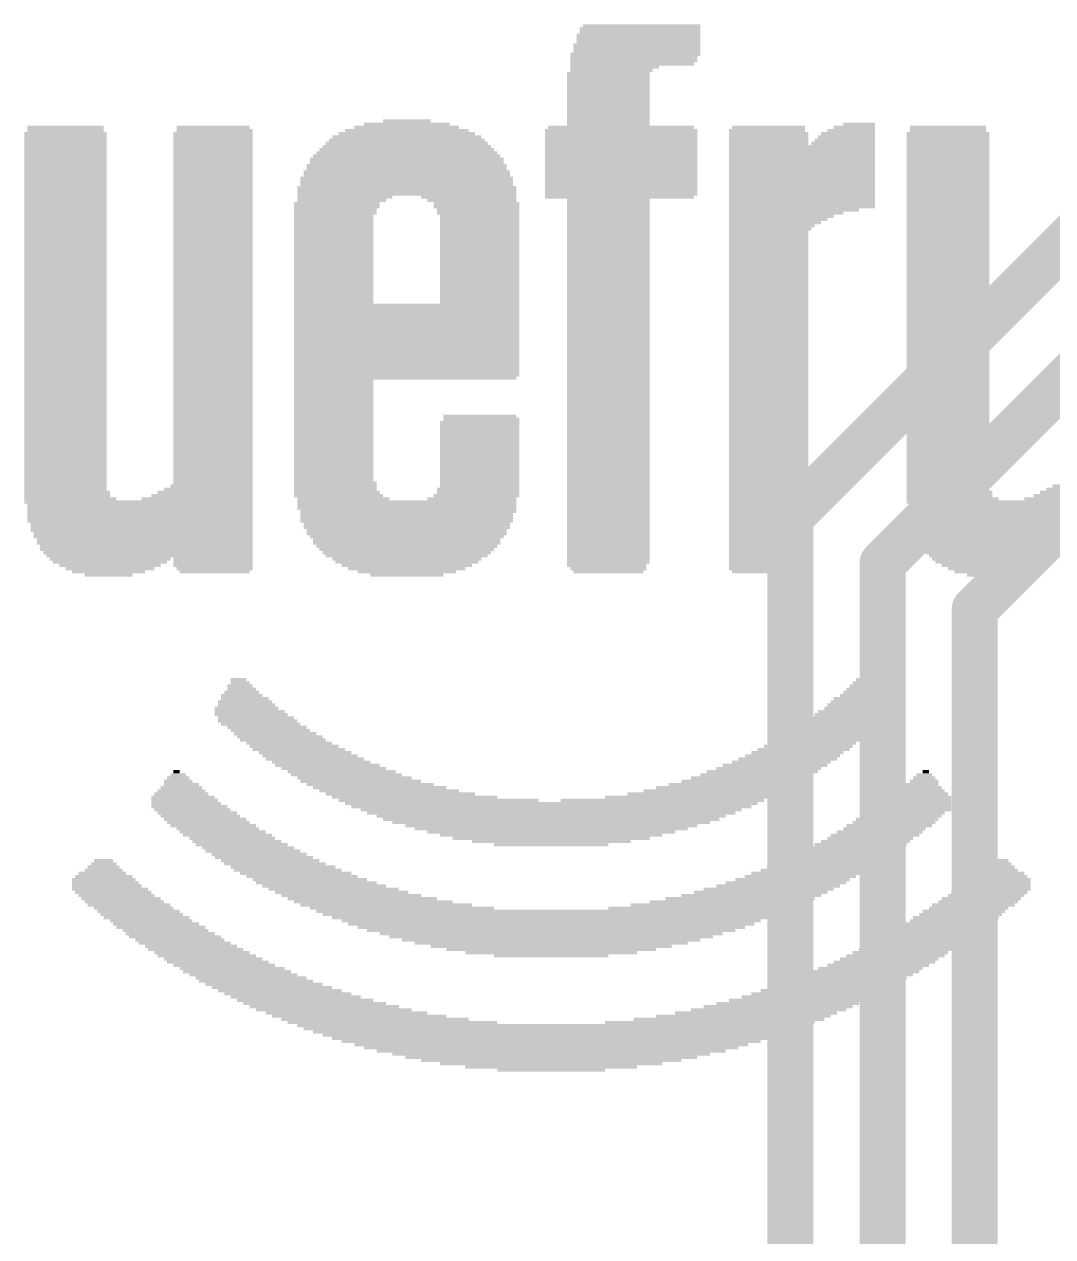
# Model space of a CAD drawing. Extents: x -0.1 to 68.7, y -0.4 to 53.6.
# Drawn here: x 3.9 to 9.57, y 41.75 to 48.44 of the extents above; entities that cross this region are included whole.
import ezdxf

# ---------------------------------------------------------------- set-up
doc = ezdxf.new("R2010")
doc.units = 0
doc.layers.add('16', color=132, linetype='CONTINUOUS')
doc.layers.add('21', color=40, linetype='CONTINUOUS')

# ---------------------------------------------------------------- blocks, each defined once
blk = doc.blocks.new('RECT')
blk.add_solid([(-0.5, -0.5), (0.5, -0.5), (-0.5, 0.5), (0.5, 0.5)])

msp = doc.modelspace()

# ---------------------------------------------------------------- linework, layer by layer
at = {"layer": '16', "const_width": 0.254}
for points in [[(10.668, 48.26), (8.128, 45.72)], [(8.636, 45.466), (10.922, 47.752)], [(9.144, 45.212), (11.176, 47.244)], [(8.128, 45.72), (8.128, 33.274)], [(8.636, 33.528), (8.636, 45.466)], [(9.144, 33.782), (9.144, 45.212)]]:
    msp.add_lwpolyline(points, dxfattribs=at)
at = {"layer": '16', "const_width": 0.127}
for points in [[(8.1915, 45.72, 1), (8.0645, 45.72)], [(8.0831, 45.7649, 1), (8.1729, 45.6751)], [(8.6995, 45.466, 1), (8.5725, 45.466)], [(8.5911, 45.5109, 1), (8.6809, 45.4211)], [(9.2075, 45.212, 1), (9.0805, 45.212)], [(9.0991, 45.2569, 1), (9.1889, 45.1671)]]:
    msp.add_lwpolyline(points, format="xyb", dxfattribs=at)

# ---------------------------------------------------------------- block references
at = {"layer": '21', "yscale": 0.0175}
for p, xscale in [((7.2993, 48.412), 0.665), ((7.2993, 48.3945), 0.665), ((7.3081, 48.4295), 0.6475), ((7.2906, 48.377), 0.6825), ((7.2906, 48.3595), 0.6825), ((7.2906, 48.342), 0.6825), ((7.2731, 48.272), 0.7175), ((7.2818, 48.3245), 0.7), ((7.2818, 48.307), 0.7), ((7.2818, 48.2895), 0.7), ((7.2643, 48.2545), 0.7), ((7.2643, 48.237), 0.7), ((7.1593, 48.202), 0.49), ((7.2556, 48.2195), 0.6825), ((7.1243, 48.167), 0.455), ((7.1243, 48.1495), 0.455), ((7.1243, 48.132), 0.455), ((7.1418, 48.1845), 0.455), ((7.1243, 48.1145), 0.455), ((7.1243, 48.097), 0.455), ((7.1243, 48.0795), 0.455), ((7.1243, 48.062), 0.455), ((7.1243, 48.0445), 0.455), ((7.1243, 48.027), 0.455), ((7.1243, 48.0095), 0.455), ((7.1243, 47.992), 0.455), ((7.1243, 47.9745), 0.455), ((7.1243, 47.957), 0.455), ((7.1243, 47.9395), 0.455), ((4.1318, 47.8695), 0.42), ((4.9455, 47.8695), 0.4025), ((6.0131, 47.8695), 0.5775), ((6.0131, 47.887), 0.4725), ((6.0131, 47.9045), 0.2625), ((7.1943, 47.8695), 0.805), ((7.1243, 47.922), 0.455), ((7.1243, 47.9045), 0.455), ((7.1243, 47.887), 0.455), ((8.0081, 47.8695), 0.4025), ((8.4806, 47.8695), 0.2275), ((8.5068, 47.887), 0.175), ((8.9968, 47.8695), 0.42), ((4.1318, 47.8345), 0.455), ((4.1318, 47.817), 0.455), ((4.1318, 47.7995), 0.455), ((4.1318, 47.852), 0.42), ((4.9455, 47.8345), 0.4375), ((4.9455, 47.817), 0.4375), ((4.9455, 47.7995), 0.4375), ((4.9543, 47.852), 0.42), ((6.0131, 47.7995), 0.8575), ((6.0131, 47.817), 0.8225), ((6.0131, 47.8345), 0.7525), ((6.0131, 47.852), 0.6825), ((7.1943, 47.852), 0.84), ((7.1943, 47.8345), 0.84), ((7.1943, 47.817), 0.84), ((7.1943, 47.7995), 0.84), ((7.9993, 47.852), 0.42), ((8.0081, 47.8345), 0.4375), ((8.0081, 47.817), 0.4375), ((8.0081, 47.7995), 0.4375), ((8.4281, 47.7995), 0.3325), ((8.4368, 47.817), 0.315), ((8.4456, 47.8345), 0.2975), ((8.4631, 47.852), 0.2625), ((8.9968, 47.8345), 0.455), ((8.9968, 47.817), 0.455), ((8.9968, 47.7995), 0.455), ((8.9968, 47.852), 0.42), ((4.1318, 47.782), 0.455), ((4.1318, 47.7645), 0.455), ((4.1318, 47.747), 0.455), ((4.1318, 47.7295), 0.455), ((4.9455, 47.782), 0.4375), ((4.9455, 47.7645), 0.4375), ((4.9455, 47.747), 0.4375), ((4.9455, 47.7295), 0.4375), ((6.0131, 47.7295), 0.9975), ((6.0131, 47.747), 0.9625), ((6.0131, 47.7645), 0.9275), ((6.0131, 47.782), 0.8925), ((7.1943, 47.782), 0.84), ((7.1943, 47.7645), 0.84), ((7.1943, 47.747), 0.84), ((7.1943, 47.7295), 0.84), ((8.1918, 47.7645), 0.805), ((8.1918, 47.747), 0.805), ((8.1918, 47.7295), 0.805), ((8.0081, 47.782), 0.4375), ((8.4193, 47.782), 0.35), ((8.9968, 47.782), 0.455), ((8.9968, 47.7645), 0.455), ((8.9968, 47.747), 0.455), ((8.9968, 47.7295), 0.455), ((4.1318, 47.712), 0.455), ((4.1318, 47.6945), 0.455), ((4.1318, 47.677), 0.455), ((4.1318, 47.6595), 0.455), ((4.9455, 47.712), 0.4375), ((4.9455, 47.6945), 0.4375), ((4.9455, 47.677), 0.4375), ((4.9455, 47.6595), 0.4375), ((6.0131, 47.6595), 1.1025), ((6.0131, 47.6945), 1.0675), ((6.0131, 47.677), 1.0675), ((6.0131, 47.712), 1.0325), ((7.1943, 47.712), 0.84), ((7.1943, 47.6945), 0.84), ((7.1943, 47.677), 0.84), ((7.1943, 47.6595), 0.84), ((8.1918, 47.712), 0.805), ((8.1918, 47.6945), 0.805), ((8.1918, 47.677), 0.805), ((8.1918, 47.6595), 0.805), ((8.9968, 47.712), 0.455), ((8.9968, 47.6945), 0.455), ((8.9968, 47.677), 0.455), ((8.9968, 47.6595), 0.455), ((4.1318, 47.642), 0.455), ((4.1318, 47.6245), 0.455), ((4.1318, 47.607), 0.455), ((4.9455, 47.642), 0.4375), ((4.9455, 47.6245), 0.4375), ((4.9455, 47.607), 0.4375), ((6.0131, 47.6245), 1.1375), ((6.0131, 47.607), 1.1375), ((6.0131, 47.642), 1.1025), ((7.1943, 47.642), 0.84), ((7.1943, 47.6245), 0.84), ((7.1943, 47.607), 0.84), ((8.1918, 47.642), 0.805), ((8.1918, 47.6245), 0.805), ((8.1918, 47.607), 0.805), ((8.9968, 47.642), 0.455), ((8.9968, 47.6245), 0.455), ((8.9968, 47.607), 0.455), ((4.1318, 47.5895), 0.455), ((4.1318, 47.572), 0.455), ((4.1318, 47.5545), 0.455), ((4.1318, 47.537), 0.455), ((4.9455, 47.5895), 0.4375), ((4.9455, 47.572), 0.4375), ((4.9455, 47.5545), 0.4375), ((4.9455, 47.537), 0.4375), ((6.0131, 47.537), 1.2075), ((6.0131, 47.5895), 1.1725), ((6.0131, 47.572), 1.1725), ((6.0131, 47.5545), 1.1725), ((7.1943, 47.5895), 0.84), ((7.1943, 47.572), 0.84), ((7.1943, 47.5545), 0.84), ((7.1943, 47.537), 0.84), ((8.1918, 47.5895), 0.805), ((8.1918, 47.572), 0.805), ((8.1918, 47.5545), 0.805), ((8.1918, 47.537), 0.805), ((8.9968, 47.5895), 0.455), ((8.9968, 47.572), 0.455), ((8.9968, 47.5545), 0.455), ((8.9968, 47.537), 0.455), ((4.1318, 47.5195), 0.455), ((4.1318, 47.502), 0.455), ((4.1318, 47.4845), 0.455), ((4.1318, 47.467), 0.455), ((4.9455, 47.5195), 0.4375), ((4.9455, 47.502), 0.4375), ((4.9455, 47.4845), 0.4375), ((4.9455, 47.467), 0.4375), ((6.0131, 47.5195), 1.2075), ((6.0131, 47.502), 1.2075), ((5.6718, 47.4845), 0.5249), ((5.6543, 47.467), 0.49), ((6.3543, 47.4845), 0.525), ((6.3718, 47.467), 0.49), ((7.1943, 47.5195), 0.84), ((7.1943, 47.502), 0.84), ((7.1856, 47.4845), 0.8225), ((7.1243, 47.467), 0.455), ((8.1918, 47.5195), 0.805), ((8.1918, 47.502), 0.805), ((8.1918, 47.4845), 0.805), ((8.1918, 47.467), 0.805), ((8.9968, 47.5195), 0.455), ((8.9968, 47.502), 0.455), ((8.9968, 47.4845), 0.455), ((8.9968, 47.467), 0.455), ((4.1318, 47.4495), 0.455), ((4.1318, 47.432), 0.455), ((4.1318, 47.4145), 0.455), ((4.1318, 47.397), 0.455), ((4.9455, 47.4495), 0.4375), ((4.9455, 47.432), 0.4375), ((4.9455, 47.4145), 0.4375), ((4.9455, 47.397), 0.4375), ((5.628, 47.4495), 0.4725), ((5.628, 47.432), 0.4725), ((5.6193, 47.4145), 0.455), ((5.6193, 47.397), 0.455), ((6.3981, 47.4495), 0.4725), ((6.3981, 47.432), 0.4725), ((6.4068, 47.4145), 0.455), ((6.4068, 47.397), 0.455), ((7.1243, 47.4495), 0.455), ((7.1243, 47.432), 0.455), ((7.1243, 47.4145), 0.455), ((7.1243, 47.397), 0.455), ((8.1918, 47.4495), 0.805), ((8.1918, 47.432), 0.805), ((8.148, 47.4145), 0.7175), ((8.1043, 47.397), 0.63), ((8.9968, 47.4495), 0.455), ((8.9968, 47.432), 0.455), ((8.9968, 47.4145), 0.455), ((8.9968, 47.397), 0.455), ((4.1318, 47.3795), 0.455), ((4.1318, 47.362), 0.455), ((4.1318, 47.3445), 0.455), ((4.1318, 47.327), 0.455), ((4.9455, 47.3795), 0.4375), ((4.9455, 47.362), 0.4375), ((4.9455, 47.3445), 0.4375), ((4.9455, 47.327), 0.4375), ((5.6105, 47.3795), 0.4375), ((5.6105, 47.362), 0.4375), ((5.6105, 47.3445), 0.4375), ((5.6105, 47.327), 0.4375), ((6.4156, 47.3795), 0.4375), ((6.4156, 47.362), 0.4375), ((6.4156, 47.3445), 0.4375), ((6.4156, 47.327), 0.4375), ((7.1243, 47.3795), 0.455), ((7.1243, 47.362), 0.455), ((7.1243, 47.3445), 0.455), ((7.1243, 47.327), 0.455), ((8.0781, 47.3795), 0.5775), ((8.0606, 47.362), 0.5425), ((8.0431, 47.3445), 0.5075), ((8.0256, 47.327), 0.4725), ((8.9968, 47.3795), 0.455), ((8.9968, 47.362), 0.455), ((8.9968, 47.3445), 0.455), ((8.9968, 47.327), 0.455), ((4.1318, 47.3095), 0.455), ((4.1318, 47.292), 0.455), ((4.1318, 47.2745), 0.455), ((4.1318, 47.257), 0.455), ((4.9455, 47.3095), 0.4375), ((4.9455, 47.292), 0.4375), ((4.9455, 47.2745), 0.4375), ((4.9455, 47.257), 0.4375), ((5.6105, 47.3095), 0.4375), ((5.6105, 47.292), 0.4375), ((5.6105, 47.2745), 0.4375), ((5.6105, 47.257), 0.4375), ((6.4156, 47.3095), 0.4375), ((6.4156, 47.292), 0.4375), ((6.4156, 47.2745), 0.4375), ((6.4156, 47.257), 0.4375), ((7.1243, 47.3095), 0.455), ((7.1243, 47.292), 0.455), ((7.1243, 47.2745), 0.455), ((7.1243, 47.257), 0.455), ((8.0168, 47.3095), 0.455), ((8.0081, 47.292), 0.4375), ((8.0081, 47.2745), 0.4375), ((8.0081, 47.257), 0.4375), ((8.9968, 47.3095), 0.455), ((8.9968, 47.292), 0.455), ((8.9968, 47.2745), 0.455), ((8.9968, 47.257), 0.455), ((4.1318, 47.2395), 0.455), ((4.1318, 47.222), 0.455), ((4.1318, 47.2045), 0.455), ((4.9455, 47.2395), 0.4375), ((4.9455, 47.222), 0.4375), ((4.9455, 47.2045), 0.4375), ((5.6105, 47.2395), 0.4375), ((5.6105, 47.222), 0.4375), ((5.6105, 47.2045), 0.4375), ((6.4156, 47.2395), 0.4375), ((6.4156, 47.222), 0.4375), ((6.4156, 47.2045), 0.4375), ((7.1243, 47.2395), 0.455), ((7.1243, 47.222), 0.455), ((7.1243, 47.2045), 0.455), ((8.0081, 47.2395), 0.4375), ((8.0081, 47.222), 0.4375), ((8.0081, 47.2045), 0.4375), ((8.9968, 47.2395), 0.455), ((8.9968, 47.222), 0.455), ((8.9968, 47.2045), 0.455), ((4.1318, 47.187), 0.455), ((4.1318, 47.1695), 0.455), ((4.1318, 47.152), 0.455), ((4.1318, 47.1345), 0.455), ((4.9455, 47.187), 0.4375), ((4.9455, 47.1695), 0.4375), ((4.9455, 47.152), 0.4375), ((4.9455, 47.1345), 0.4375), ((5.6105, 47.187), 0.4375), ((5.6105, 47.1695), 0.4375), ((5.6105, 47.152), 0.4375), ((5.6105, 47.1345), 0.4375), ((6.4156, 47.187), 0.4375), ((6.4156, 47.1695), 0.4375), ((6.4156, 47.152), 0.4375), ((6.4156, 47.1345), 0.4375), ((7.1243, 47.187), 0.455), ((7.1243, 47.1695), 0.455), ((7.1243, 47.152), 0.455), ((7.1243, 47.1345), 0.455), ((8.0081, 47.187), 0.4375), ((8.0081, 47.1695), 0.4375), ((8.0081, 47.152), 0.4375), ((8.0081, 47.1345), 0.4375), ((8.9968, 47.187), 0.455), ((8.9968, 47.1695), 0.455), ((8.9968, 47.152), 0.455), ((8.9968, 47.1345), 0.455), ((4.1318, 47.117), 0.455), ((4.1318, 47.0995), 0.455), ((4.1318, 47.082), 0.455), ((4.1318, 47.0645), 0.455), ((4.9455, 47.117), 0.4375), ((4.9455, 47.0995), 0.4375), ((4.9455, 47.082), 0.4375), ((4.9455, 47.0645), 0.4375), ((5.6105, 47.117), 0.4375), ((5.6105, 47.0995), 0.4375), ((5.6105, 47.082), 0.4375), ((5.6105, 47.0645), 0.4375), ((6.4156, 47.117), 0.4375), ((6.4156, 47.0995), 0.4375), ((6.4156, 47.082), 0.4375), ((6.4156, 47.0645), 0.4375), ((7.1243, 47.117), 0.455), ((7.1243, 47.0995), 0.455), ((7.1243, 47.082), 0.455), ((7.1243, 47.0645), 0.455), ((8.0081, 47.117), 0.4375), ((8.0081, 47.0995), 0.4375), ((8.0081, 47.082), 0.4375), ((8.0081, 47.0645), 0.4375), ((8.9968, 47.117), 0.455), ((8.9968, 47.0995), 0.455), ((8.9968, 47.082), 0.455), ((8.9968, 47.0645), 0.455), ((4.1318, 47.047), 0.455), ((4.1318, 47.0295), 0.455), ((4.1318, 47.012), 0.455), ((4.1318, 46.9945), 0.455), ((4.9455, 47.047), 0.4375), ((4.9455, 47.0295), 0.4375), ((4.9455, 47.012), 0.4375), ((4.9455, 46.9945), 0.4375), ((5.6105, 47.047), 0.4375), ((5.6105, 47.0295), 0.4375), ((5.6105, 47.012), 0.4375), ((5.6105, 46.9945), 0.4375), ((6.4156, 47.047), 0.4375), ((6.4156, 47.0295), 0.4375), ((6.4156, 47.012), 0.4375), ((6.4156, 46.9945), 0.4375), ((7.1243, 47.047), 0.455), ((7.1243, 47.0295), 0.455), ((7.1243, 47.012), 0.455), ((7.1243, 46.9945), 0.455), ((8.0081, 47.047), 0.4375), ((8.0081, 47.0295), 0.4375), ((8.0081, 47.012), 0.4375), ((8.0081, 46.9945), 0.4375), ((8.9968, 47.047), 0.455), ((8.9968, 47.0295), 0.455), ((8.9968, 47.012), 0.455), ((8.9968, 46.9945), 0.455), ((4.1318, 46.977), 0.455), ((4.1318, 46.9595), 0.455), ((4.1318, 46.942), 0.455), ((4.1318, 46.9245), 0.455), ((4.9455, 46.977), 0.4375), ((4.9455, 46.9595), 0.4375), ((4.9455, 46.942), 0.4375), ((4.9455, 46.9245), 0.4375), ((5.6105, 46.977), 0.4375), ((5.6105, 46.9595), 0.4375), ((5.6105, 46.942), 0.4375), ((5.6105, 46.9245), 0.4375), ((6.4156, 46.977), 0.4375), ((6.4156, 46.9595), 0.4375), ((6.4156, 46.942), 0.4375), ((6.4156, 46.9245), 0.4375), ((7.1243, 46.977), 0.455), ((7.1243, 46.9595), 0.455), ((7.1243, 46.942), 0.455), ((7.1243, 46.9245), 0.455), ((8.0081, 46.977), 0.4375), ((8.0081, 46.9595), 0.4375), ((8.0081, 46.942), 0.4375), ((8.0081, 46.9245), 0.4375), ((8.9968, 46.977), 0.455), ((8.9968, 46.9595), 0.455), ((8.9968, 46.942), 0.455), ((8.9968, 46.9245), 0.455), ((4.1318, 46.907), 0.455), ((4.1318, 46.8895), 0.455), ((4.1318, 46.872), 0.455), ((4.1318, 46.8545), 0.455), ((4.9455, 46.907), 0.4375), ((4.9455, 46.8895), 0.4375), ((4.9455, 46.872), 0.4375), ((4.9455, 46.8545), 0.4375), ((5.6105, 46.907), 0.4375), ((6.0131, 46.8895), 1.2425), ((6.0131, 46.872), 1.2425), ((6.0131, 46.8545), 1.2425), ((6.4156, 46.907), 0.4375), ((7.1243, 46.907), 0.455), ((7.1243, 46.8895), 0.455), ((7.1243, 46.872), 0.455), ((7.1243, 46.8545), 0.455), ((8.0081, 46.907), 0.4375), ((8.0081, 46.8895), 0.4375), ((8.0081, 46.872), 0.4375), ((8.0081, 46.8545), 0.4375), ((8.9968, 46.907), 0.455), ((8.9968, 46.8895), 0.455), ((8.9968, 46.872), 0.455), ((8.9968, 46.8545), 0.455), ((4.1318, 46.837), 0.455), ((4.1318, 46.8195), 0.455), ((4.1318, 46.802), 0.455), ((4.9455, 46.837), 0.4375), ((4.9455, 46.8195), 0.4375), ((4.9455, 46.802), 0.4375), ((6.0131, 46.837), 1.2425), ((6.0131, 46.8195), 1.2425), ((6.0131, 46.802), 1.2425), ((7.1243, 46.837), 0.455), ((7.1243, 46.8195), 0.455), ((7.1243, 46.802), 0.455), ((8.0081, 46.837), 0.4375), ((8.0081, 46.8195), 0.4375), ((8.0081, 46.802), 0.4375), ((8.9968, 46.837), 0.455), ((8.9968, 46.8195), 0.455), ((8.9968, 46.802), 0.455), ((4.1318, 46.7845), 0.455), ((4.1318, 46.767), 0.455), ((4.1318, 46.7495), 0.455), ((4.1318, 46.732), 0.455), ((4.9455, 46.7845), 0.4375), ((4.9455, 46.767), 0.4375), ((4.9455, 46.7495), 0.4375), ((4.9455, 46.732), 0.4375), ((6.0131, 46.7845), 1.2425), ((6.0131, 46.767), 1.2425), ((6.0131, 46.7495), 1.2425), ((6.0131, 46.732), 1.2425), ((7.1243, 46.7845), 0.455), ((7.1243, 46.767), 0.455), ((7.1243, 46.7495), 0.455), ((7.1243, 46.732), 0.455), ((8.0081, 46.7845), 0.4375), ((8.0081, 46.767), 0.4375), ((8.0081, 46.7495), 0.4375), ((8.0081, 46.732), 0.4375), ((8.9968, 46.7845), 0.455), ((8.9968, 46.767), 0.455), ((8.9968, 46.7495), 0.455), ((8.9968, 46.732), 0.455), ((4.1318, 46.7145), 0.455), ((4.1318, 46.697), 0.455), ((4.1318, 46.6795), 0.455), ((4.1318, 46.662), 0.455), ((4.9455, 46.7145), 0.4375), ((4.9455, 46.697), 0.4375), ((4.9455, 46.6795), 0.4375), ((4.9455, 46.662), 0.4375), ((6.0131, 46.7145), 1.2425), ((6.0131, 46.697), 1.2425), ((6.0131, 46.6795), 1.2425), ((6.0131, 46.662), 1.2425), ((7.1243, 46.7145), 0.455), ((7.1243, 46.697), 0.455), ((7.1243, 46.6795), 0.455), ((7.1243, 46.662), 0.455), ((8.0081, 46.7145), 0.4375), ((8.0081, 46.697), 0.4375), ((8.0081, 46.6795), 0.4375), ((8.0081, 46.662), 0.4375), ((8.9968, 46.7145), 0.455), ((8.9968, 46.697), 0.455), ((8.9968, 46.6795), 0.455), ((8.9968, 46.662), 0.455), ((4.1318, 46.6445), 0.455), ((4.1318, 46.627), 0.455), ((4.1318, 46.6095), 0.455), ((4.1318, 46.592), 0.455), ((4.9455, 46.6445), 0.4375), ((4.9455, 46.627), 0.4375), ((4.9455, 46.6095), 0.4375), ((4.9455, 46.592), 0.4375), ((6.0131, 46.6445), 1.2425), ((6.0131, 46.627), 1.2425), ((6.0131, 46.6095), 1.2425), ((6.0131, 46.592), 1.2425), ((7.1243, 46.6445), 0.455), ((7.1243, 46.627), 0.455), ((7.1243, 46.6095), 0.455), ((7.1243, 46.592), 0.455), ((8.0081, 46.6445), 0.4375), ((8.0081, 46.627), 0.4375), ((8.0081, 46.6095), 0.4375), ((8.0081, 46.592), 0.4375), ((8.9968, 46.6445), 0.455), ((8.9968, 46.627), 0.455), ((8.9968, 46.6095), 0.455), ((8.9968, 46.592), 0.455), ((4.1318, 46.5745), 0.455), ((4.1318, 46.557), 0.455), ((4.1318, 46.5395), 0.455), ((4.1318, 46.522), 0.455), ((4.9455, 46.5745), 0.4375), ((4.9455, 46.557), 0.4375), ((4.9455, 46.5395), 0.4375), ((4.9455, 46.522), 0.4375), ((6.0131, 46.5745), 1.2425), ((6.0131, 46.557), 1.2425), ((6.0131, 46.5395), 1.2425), ((6.0131, 46.522), 1.2425), ((7.1243, 46.5745), 0.455), ((7.1243, 46.557), 0.455), ((7.1243, 46.5395), 0.455), ((7.1243, 46.522), 0.455), ((8.0081, 46.5745), 0.4375), ((8.0081, 46.557), 0.4375), ((8.0081, 46.5395), 0.4375), ((8.0081, 46.522), 0.4375), ((8.9968, 46.5745), 0.455), ((8.9968, 46.557), 0.455), ((8.9968, 46.5395), 0.455), ((8.9968, 46.522), 0.455), ((4.1318, 46.5045), 0.455), ((4.1318, 46.487), 0.455), ((4.1318, 46.4695), 0.455), ((4.9455, 46.5045), 0.4375), ((4.9455, 46.487), 0.4375), ((4.9455, 46.4695), 0.4375), ((6.0131, 46.5045), 1.2425), ((6.0043, 46.487), 1.225), ((5.6105, 46.4695), 0.4375), ((7.1243, 46.5045), 0.455), ((7.1243, 46.487), 0.455), ((7.1243, 46.4695), 0.455), ((8.0081, 46.5045), 0.4375), ((8.0081, 46.487), 0.4375), ((8.0081, 46.4695), 0.4375), ((8.9968, 46.5045), 0.455), ((8.9968, 46.487), 0.455), ((8.9968, 46.4695), 0.455), ((4.1318, 46.452), 0.455), ((4.1318, 46.4345), 0.455), ((4.1318, 46.417), 0.455), ((4.1318, 46.3995), 0.455), ((4.9455, 46.452), 0.4375), ((4.9455, 46.4345), 0.4375), ((4.9455, 46.417), 0.4375), ((4.9455, 46.3995), 0.4375), ((5.6105, 46.452), 0.4375), ((5.6105, 46.4345), 0.4375), ((5.6105, 46.417), 0.4375), ((5.6105, 46.3995), 0.4375), ((7.1243, 46.452), 0.455), ((7.1243, 46.4345), 0.455), ((7.1243, 46.417), 0.455), ((7.1243, 46.3995), 0.455), ((8.0081, 46.452), 0.4375), ((8.0081, 46.4345), 0.4375), ((8.0081, 46.417), 0.4375), ((8.0081, 46.3995), 0.4375), ((8.9968, 46.452), 0.455), ((8.9968, 46.4345), 0.455), ((8.9968, 46.417), 0.455), ((8.9968, 46.3995), 0.455), ((4.1318, 46.382), 0.455), ((4.1318, 46.3645), 0.455), ((4.1318, 46.347), 0.455), ((4.1318, 46.3295), 0.455), ((4.9455, 46.382), 0.4375), ((4.9455, 46.3645), 0.4375), ((4.9455, 46.347), 0.4375), ((4.9455, 46.3295), 0.4375), ((5.6105, 46.382), 0.4375), ((5.6105, 46.3645), 0.4375), ((5.6105, 46.347), 0.4375), ((5.6105, 46.3295), 0.4375), ((7.1243, 46.382), 0.455), ((7.1243, 46.3645), 0.455), ((7.1243, 46.347), 0.455), ((7.1243, 46.3295), 0.455), ((8.0081, 46.382), 0.4375), ((8.0081, 46.3645), 0.4375), ((8.0081, 46.347), 0.4375), ((8.0081, 46.3295), 0.4375), ((8.9968, 46.382), 0.455), ((8.9968, 46.3645), 0.455), ((8.9968, 46.347), 0.455), ((8.9968, 46.3295), 0.455), ((4.1318, 46.312), 0.455), ((4.1318, 46.2945), 0.455), ((4.1318, 46.277), 0.455), ((4.1318, 46.2595), 0.455), ((4.9455, 46.312), 0.4375), ((4.9455, 46.2945), 0.4375), ((4.9455, 46.277), 0.4375), ((4.9455, 46.2595), 0.4375), ((5.6105, 46.312), 0.4375), ((5.6105, 46.2945), 0.4375), ((5.6105, 46.277), 0.4375), ((5.6105, 46.2595), 0.4375), ((6.4243, 46.2595), 0.42), ((6.4156, 46.277), 0.4025), ((7.1243, 46.312), 0.455), ((7.1243, 46.2945), 0.455), ((7.1243, 46.277), 0.455), ((7.1243, 46.2595), 0.455), ((8.0081, 46.312), 0.4375), ((8.0081, 46.2945), 0.4375), ((8.0081, 46.277), 0.4375), ((8.0081, 46.2595), 0.4375), ((8.9968, 46.312), 0.455), ((8.9968, 46.2945), 0.455), ((8.9968, 46.277), 0.455), ((8.9968, 46.2595), 0.455), ((4.1318, 46.242), 0.455), ((4.1318, 46.2245), 0.455), ((4.1318, 46.207), 0.455), ((4.1318, 46.1895), 0.455), ((4.9455, 46.242), 0.4375), ((4.9455, 46.2245), 0.4375), ((4.9455, 46.207), 0.4375), ((4.9455, 46.1895), 0.4375), ((5.6105, 46.242), 0.4375), ((5.6105, 46.2245), 0.4375), ((5.6105, 46.207), 0.4375), ((5.6105, 46.1895), 0.4375), ((6.4156, 46.242), 0.4375), ((6.4156, 46.2245), 0.4375), ((6.4156, 46.207), 0.4375), ((6.4156, 46.1895), 0.4375), ((7.1243, 46.242), 0.455), ((7.1243, 46.2245), 0.455), ((7.1243, 46.207), 0.455), ((7.1243, 46.1895), 0.455), ((8.0081, 46.242), 0.4375), ((8.0081, 46.2245), 0.4375), ((8.0081, 46.207), 0.4375), ((8.0081, 46.1895), 0.4375), ((8.9968, 46.242), 0.455), ((8.9968, 46.2245), 0.455), ((8.9968, 46.207), 0.455), ((8.9968, 46.1895), 0.455), ((4.1318, 46.172), 0.455), ((4.1318, 46.1545), 0.455), ((4.1318, 46.137), 0.455), ((4.1318, 46.1195), 0.455), ((4.9455, 46.172), 0.4375), ((4.9455, 46.1545), 0.4375), ((4.9455, 46.137), 0.4375), ((4.9455, 46.1195), 0.4375), ((5.6105, 46.172), 0.4375), ((5.6105, 46.1545), 0.4375), ((5.6105, 46.137), 0.4375), ((5.6105, 46.1195), 0.4375), ((6.4156, 46.172), 0.4375), ((6.4156, 46.1545), 0.4375), ((6.4156, 46.137), 0.4375), ((6.4156, 46.1195), 0.4375), ((7.1243, 46.172), 0.455), ((7.1243, 46.1545), 0.455), ((7.1243, 46.137), 0.455), ((7.1243, 46.1195), 0.455), ((8.0081, 46.172), 0.4375), ((8.0081, 46.1545), 0.4375), ((8.0081, 46.137), 0.4375), ((8.0081, 46.1195), 0.4375), ((8.9968, 46.172), 0.455), ((8.9968, 46.1545), 0.455), ((8.9968, 46.137), 0.455), ((8.9968, 46.1195), 0.455), ((4.1318, 46.102), 0.455), ((4.1318, 46.0845), 0.455), ((4.1318, 46.067), 0.455), ((4.9455, 46.102), 0.4375), ((4.9455, 46.0845), 0.4375), ((4.9455, 46.067), 0.4375), ((5.6105, 46.102), 0.4375), ((5.6105, 46.0845), 0.4375), ((5.6105, 46.067), 0.4375), ((6.4156, 46.102), 0.4375), ((6.4156, 46.0845), 0.4375), ((6.4156, 46.067), 0.4375), ((7.1243, 46.102), 0.455), ((7.1243, 46.0845), 0.455), ((7.1243, 46.067), 0.455), ((8.0081, 46.102), 0.4375), ((8.0081, 46.0845), 0.4375), ((8.0081, 46.067), 0.4375), ((8.9968, 46.102), 0.455), ((8.9968, 46.0845), 0.455), ((8.9968, 46.067), 0.455), ((4.1318, 46.0495), 0.455), ((4.1318, 46.032), 0.455), ((4.1318, 46.0145), 0.455), ((4.1318, 45.997), 0.455), ((4.9455, 46.0495), 0.4375), ((4.9455, 46.032), 0.4375), ((4.9455, 46.0145), 0.4375), ((4.9455, 45.997), 0.4375), ((5.6105, 46.0495), 0.4375), ((5.6105, 46.032), 0.4375), ((5.6105, 46.0145), 0.4375), ((5.6105, 45.997), 0.4375), ((6.4156, 46.0495), 0.4375), ((6.4156, 46.032), 0.4375), ((6.4156, 46.0145), 0.4375), ((6.4156, 45.997), 0.4375), ((7.1243, 46.0495), 0.455), ((7.1243, 46.032), 0.455), ((7.1243, 46.0145), 0.455), ((7.1243, 45.997), 0.455), ((8.0081, 46.0495), 0.4375), ((8.0081, 46.032), 0.4375), ((8.0081, 46.0145), 0.4375), ((8.0081, 45.997), 0.4375), ((8.9968, 46.0495), 0.455), ((8.9968, 46.032), 0.455), ((8.9968, 46.0145), 0.455), ((8.9968, 45.997), 0.455), ((4.1318, 45.9795), 0.455), ((4.1318, 45.962), 0.455), ((4.1318, 45.9445), 0.455), ((4.1318, 45.927), 0.455), ((4.9455, 45.9795), 0.4375), ((4.9455, 45.962), 0.4375), ((4.9455, 45.9445), 0.4375), ((4.9455, 45.927), 0.4375), ((5.6105, 45.9795), 0.4375), ((5.6105, 45.962), 0.4375), ((5.6105, 45.9445), 0.4375), ((5.6105, 45.927), 0.4375), ((6.4156, 45.9795), 0.4375), ((6.4156, 45.962), 0.4375), ((6.4156, 45.9445), 0.4375), ((6.4156, 45.927), 0.4375), ((7.1243, 45.9795), 0.455), ((7.1243, 45.962), 0.455), ((7.1243, 45.9445), 0.455), ((7.1243, 45.927), 0.455), ((8.0081, 45.9795), 0.4375), ((8.0081, 45.962), 0.4375), ((8.0081, 45.9445), 0.4375), ((8.0081, 45.927), 0.4375), ((8.9968, 45.9795), 0.455), ((8.9968, 45.962), 0.455), ((8.9968, 45.9445), 0.455), ((8.9968, 45.927), 0.455), ((4.1318, 45.9095), 0.455), ((4.1318, 45.892), 0.455), ((4.1318, 45.8745), 0.455), ((4.1406, 45.857), 0.4725), ((4.9018, 45.857), 0.525), ((4.9193, 45.8745), 0.49), ((4.9368, 45.892), 0.455), ((4.9455, 45.9095), 0.4375), ((5.6193, 45.9095), 0.455), ((5.6193, 45.892), 0.455), ((5.6193, 45.8745), 0.455), ((5.628, 45.857), 0.4725), ((6.4068, 45.8745), 0.455), ((6.4068, 45.857), 0.455), ((6.4156, 45.9095), 0.4375), ((6.4156, 45.892), 0.4375), ((7.1243, 45.9095), 0.455), ((7.1243, 45.892), 0.455), ((7.1243, 45.8745), 0.455), ((7.1243, 45.857), 0.455), ((8.0081, 45.9095), 0.4375), ((8.0081, 45.892), 0.4375), ((8.0081, 45.8745), 0.4375), ((8.0081, 45.857), 0.4375), ((8.9968, 45.9095), 0.455), ((8.9968, 45.892), 0.455), ((8.9968, 45.8745), 0.455), ((9.0056, 45.857), 0.4725), ((9.7668, 45.857), 0.525), ((9.7843, 45.8745), 0.49), ((9.8018, 45.892), 0.455), ((4.1406, 45.8395), 0.4725), ((4.1581, 45.822), 0.5075), ((4.5343, 45.8045), 1.26), ((4.5431, 45.787), 1.2425), ((4.8581, 45.822), 0.6125), ((4.8843, 45.8395), 0.56), ((5.6368, 45.8395), 0.49), ((5.6631, 45.822), 0.5075), ((6.0131, 45.8045), 1.2075), ((6.0131, 45.787), 1.2075), ((6.3718, 45.822), 0.49), ((6.3981, 45.8395), 0.4725), ((7.1243, 45.8395), 0.455), ((7.1243, 45.822), 0.455), ((7.1243, 45.8045), 0.455), ((7.1243, 45.787), 0.455), ((8.0081, 45.8395), 0.4375), ((8.0081, 45.822), 0.4375), ((8.0081, 45.8045), 0.4375), ((8.0081, 45.787), 0.4375), ((9.023, 45.822), 0.5075), ((9.0056, 45.8395), 0.4725), ((9.3993, 45.8045), 1.26), ((9.4081, 45.787), 1.2425), ((9.7231, 45.822), 0.6125), ((9.7493, 45.8395), 0.56), ((4.5431, 45.7695), 1.2425), ((4.5431, 45.752), 1.2425), ((4.5431, 45.7345), 1.2425), ((6.0131, 45.7695), 1.2075), ((6.0218, 45.752), 1.19), ((6.0131, 45.7345), 1.1725), ((7.1243, 45.7695), 0.455), ((7.1243, 45.752), 0.455), ((7.1243, 45.7345), 0.455), ((8.0081, 45.7695), 0.4375), ((8.0081, 45.752), 0.4375), ((8.0081, 45.7345), 0.4375), ((9.4081, 45.7695), 1.2425), ((9.4081, 45.752), 1.2425), ((9.4081, 45.7345), 1.2425), ((4.5431, 45.717), 1.2425), ((4.5431, 45.6995), 1.2425), ((4.5518, 45.682), 1.225), ((4.5518, 45.6645), 1.225), ((6.0131, 45.717), 1.1725), ((6.0131, 45.6995), 1.1725), ((6.0131, 45.682), 1.1375), ((6.0131, 45.6645), 1.1375), ((7.1243, 45.717), 0.455), ((7.1243, 45.6995), 0.455), ((7.1243, 45.682), 0.455), ((7.1243, 45.6645), 0.455), ((8.0081, 45.717), 0.4375), ((8.0081, 45.6995), 0.4375), ((8.0081, 45.682), 0.4375), ((8.0081, 45.6645), 0.4375), ((9.4081, 45.717), 1.2425), ((9.4081, 45.6995), 1.2425), ((9.4168, 45.682), 1.225), ((9.4168, 45.6645), 1.225), ((4.5518, 45.647), 1.225), ((4.5606, 45.6295), 1.2075), ((4.5606, 45.612), 1.2075), ((4.5693, 45.5945), 1.19), ((6.0131, 45.647), 1.1025), ((6.0131, 45.6295), 1.1025), ((6.0131, 45.612), 1.0675), ((6.0131, 45.5945), 1.0325), ((7.1243, 45.647), 0.455), ((7.1243, 45.6295), 0.455), ((7.1243, 45.612), 0.455), ((7.1243, 45.5945), 0.455), ((8.0081, 45.647), 0.4375), ((8.0081, 45.6295), 0.4375), ((8.0081, 45.612), 0.4375), ((8.0081, 45.5945), 0.4375), ((9.4168, 45.647), 1.225), ((9.4256, 45.6295), 1.2075), ((9.4256, 45.612), 1.2075), ((9.4343, 45.5945), 1.19), ((4.5693, 45.577), 1.19), ((4.5781, 45.5595), 1.1725), ((4.5781, 45.542), 1.1725), ((4.5868, 45.5245), 1.155), ((6.0131, 45.577), 1.0325), ((6.0131, 45.5595), 0.9975), ((6.0131, 45.542), 0.9625), ((6.0131, 45.5245), 0.9275), ((7.1243, 45.577), 0.455), ((7.1243, 45.5595), 0.455), ((7.1243, 45.542), 0.455), ((7.1243, 45.5245), 0.455), ((8.0081, 45.577), 0.4375), ((8.0081, 45.5595), 0.4375), ((8.0081, 45.542), 0.4375), ((8.0081, 45.5245), 0.4375), ((9.4343, 45.577), 1.19), ((9.4431, 45.5595), 1.1725), ((9.4431, 45.542), 1.1725), ((9.4518, 45.5245), 1.155), ((4.5956, 45.507), 1.1375), ((4.3768, 45.4895), 0.665), ((4.3768, 45.472), 0.63), ((4.3768, 45.4545), 0.56), ((4.9455, 45.4895), 0.4375), ((4.9455, 45.472), 0.4375), ((4.9455, 45.4545), 0.4375), ((6.0131, 45.507), 0.8925), ((6.0131, 45.4895), 0.8225), ((6.0131, 45.472), 0.7875), ((6.0131, 45.4545), 0.7175), ((7.1243, 45.507), 0.455), ((7.1243, 45.4895), 0.455), ((7.1243, 45.472), 0.455), ((7.1156, 45.4545), 0.4375), ((8.0081, 45.507), 0.4375), ((8.0081, 45.4895), 0.4375), ((8.0081, 45.472), 0.4375), ((8.0081, 45.4545), 0.4375), ((9.4605, 45.507), 1.1375), ((9.2418, 45.4895), 0.665), ((9.2418, 45.472), 0.63), ((9.2418, 45.4545), 0.56), ((4.3768, 45.437), 0.49), ((4.3681, 45.4195), 0.4025), ((4.3681, 45.402), 0.2625), ((4.9543, 45.437), 0.42), ((4.9543, 45.4195), 0.385), ((6.0131, 45.437), 0.6475), ((6.0131, 45.4195), 0.5425), ((6.0131, 45.402), 0.4025), ((7.1243, 45.437), 0.42), ((7.1243, 45.4195), 0.385), ((7.9993, 45.437), 0.42), ((7.9993, 45.4195), 0.385), ((9.2418, 45.437), 0.49), ((9.2331, 45.4195), 0.4025), ((9.2331, 45.402), 0.2625), ((5.0943, 44.7895), 0.14), ((5.0943, 44.807), 0.105), ((5.0856, 44.8245), 0.0875), ((8.5243, 44.7895), 0.14), ((8.5243, 44.807), 0.105), ((8.5331, 44.8245), 0.0875), ((5.1206, 44.7195), 0.2625), ((5.1031, 44.737), 0.2275), ((5.1031, 44.7545), 0.1925), ((5.1031, 44.772), 0.1575), ((8.4981, 44.7195), 0.2625), ((8.5156, 44.737), 0.2275), ((8.5156, 44.7545), 0.1925), ((8.5243, 44.772), 0.175), ((5.1293, 44.667), 0.35), ((5.1468, 44.6495), 0.385), ((5.1206, 44.702), 0.2975), ((5.1293, 44.6845), 0.315), ((8.4718, 44.6495), 0.385), ((8.4893, 44.667), 0.35), ((8.4893, 44.6845), 0.315), ((8.4981, 44.702), 0.2975), ((5.1555, 44.632), 0.4025), ((5.1818, 44.6145), 0.42), ((5.1905, 44.597), 0.4375), ((8.4281, 44.597), 0.4375), ((8.4543, 44.6145), 0.42), ((8.4631, 44.632), 0.4025), ((5.2081, 44.5795), 0.4375), ((5.2431, 44.562), 0.4375), ((5.2606, 44.5445), 0.4375), ((5.2868, 44.527), 0.455), ((8.3318, 44.527), 0.455), ((8.3581, 44.5445), 0.4375), ((8.3756, 44.562), 0.4375), ((8.4106, 44.5795), 0.4375), ((5.3131, 44.5095), 0.4725), ((5.3306, 44.492), 0.4725), ((5.3655, 44.4745), 0.4725), ((5.3918, 44.457), 0.49), ((8.2268, 44.457), 0.49), ((8.253, 44.4745), 0.4725), ((8.2881, 44.492), 0.4725), ((8.3056, 44.5095), 0.4725), ((5.4181, 44.4395), 0.5075), ((5.4531, 44.422), 0.5075), ((5.4793, 44.4045), 0.525), ((5.5056, 44.387), 0.5425), ((8.1131, 44.387), 0.5425), ((8.1393, 44.4045), 0.525), ((8.1655, 44.422), 0.5075), ((8.2005, 44.4395), 0.5075), ((4.7443, 44.317), 0.035), ((5.5406, 44.3695), 0.5425), ((5.5756, 44.352), 0.5775), ((5.6105, 44.3345), 0.5775), ((5.6543, 44.317), 0.595), ((7.9731, 44.317), 0.6125), ((8.0081, 44.3345), 0.5775), ((8.0431, 44.352), 0.5775), ((8.0781, 44.3695), 0.5425), ((8.8743, 44.317), 0.035), ((4.753, 44.2645), 0.1575), ((4.7706, 44.247), 0.1925), ((4.753, 44.282), 0.1225), ((4.753, 44.2995), 0.0875), ((5.6806, 44.2995), 0.6125), ((5.7243, 44.282), 0.63), ((5.7593, 44.2645), 0.665), ((5.8118, 44.247), 0.7), ((7.8068, 44.247), 0.7), ((7.8593, 44.2645), 0.665), ((7.8943, 44.282), 0.63), ((7.9381, 44.2995), 0.6125), ((8.8481, 44.247), 0.1925), ((8.8656, 44.2645), 0.1575), ((8.8656, 44.282), 0.1225), ((8.8656, 44.2995), 0.0875), ((4.7706, 44.1945), 0.2975), ((4.7706, 44.212), 0.2625), ((4.7706, 44.2295), 0.2275), ((5.8643, 44.2295), 0.735), ((5.9168, 44.212), 0.77), ((5.9781, 44.1945), 0.8225), ((7.6406, 44.1945), 0.8225), ((7.7018, 44.212), 0.77), ((7.7543, 44.2295), 0.735), ((8.8481, 44.1945), 0.2975), ((8.8481, 44.212), 0.2625), ((8.8481, 44.2295), 0.2275), ((4.7793, 44.177), 0.35), ((4.7968, 44.142), 0.385), ((4.8143, 44.1245), 0.42), ((4.7881, 44.1595), 0.3675), ((6.0568, 44.177), 0.91), ((6.1881, 44.1595), 1.1025), ((6.8093, 44.142), 2.275), ((6.8093, 44.1245), 2.205), ((7.4218, 44.1595), 1.12), ((7.5618, 44.177), 0.91), ((8.8043, 44.1245), 0.42), ((8.8218, 44.142), 0.385), ((8.8306, 44.1595), 0.3675), ((8.8393, 44.177), 0.35), ((4.8318, 44.107), 0.42), ((4.8581, 44.0895), 0.4375), ((4.8756, 44.072), 0.4375), ((4.9018, 44.0545), 0.455), ((6.8093, 44.107), 2.1), ((6.8093, 44.0895), 2.03), ((6.8093, 44.072), 1.925), ((6.8093, 44.0545), 1.855), ((8.7168, 44.0545), 0.455), ((8.7431, 44.072), 0.4375), ((8.7606, 44.0895), 0.4375), ((8.7956, 44.107), 0.4375), ((4.9193, 44.037), 0.455), ((4.9455, 44.0195), 0.4725), ((4.9718, 44.002), 0.455), ((4.9981, 43.9845), 0.4725), ((6.8093, 44.037), 1.7501), ((6.8093, 44.0195), 1.61), ((6.8093, 44.002), 1.505), ((6.8093, 43.9845), 1.365), ((8.6205, 43.9845), 0.4725), ((8.6468, 44.002), 0.455), ((8.673, 44.0195), 0.4725), ((8.6993, 44.037), 0.455), ((5.0243, 43.967), 0.49), ((5.0506, 43.9495), 0.4725), ((5.0768, 43.932), 0.49), ((5.1031, 43.9145), 0.5075), ((6.8093, 43.967), 1.225), ((6.8093, 43.9495), 1.085), ((6.8093, 43.932), 0.875), ((6.8093, 43.9145), 0.63), ((8.5156, 43.9145), 0.5075), ((8.5418, 43.932), 0.49), ((8.5681, 43.9495), 0.4725), ((8.5943, 43.967), 0.49), ((5.1381, 43.897), 0.5075), ((5.1643, 43.8795), 0.525), ((5.1993, 43.862), 0.525), ((8.4193, 43.862), 0.525), ((8.4543, 43.8795), 0.525), ((8.4806, 43.897), 0.5075), ((4.3418, 43.792), 0.175), ((4.3418, 43.8095), 0.14), ((4.3418, 43.827), 0.105), ((5.2256, 43.8445), 0.5425), ((5.2606, 43.827), 0.5425), ((5.2868, 43.8095), 0.56), ((5.3306, 43.792), 0.5775), ((8.2881, 43.792), 0.5775), ((8.3318, 43.8095), 0.56), ((8.3581, 43.827), 0.5425), ((8.3931, 43.8445), 0.5425), ((9.2768, 43.792), 0.175), ((9.2768, 43.8095), 0.14), ((9.2768, 43.827), 0.105), ((4.3418, 43.722), 0.35), ((4.3418, 43.7395), 0.315), ((4.3331, 43.757), 0.2625), ((4.3418, 43.7745), 0.21), ((5.3568, 43.7745), 0.595), ((5.4005, 43.757), 0.6125), ((5.4356, 43.7395), 0.6125), ((5.4793, 43.722), 0.63), ((8.1393, 43.722), 0.63), ((8.183, 43.7395), 0.6125), ((8.218, 43.757), 0.6125), ((8.2618, 43.7745), 0.595), ((9.2768, 43.722), 0.35), ((9.2768, 43.7395), 0.315), ((9.2856, 43.757), 0.2625), ((9.2768, 43.7745), 0.21), ((4.3593, 43.687), 0.385), ((4.3768, 43.6695), 0.42), ((4.3506, 43.7045), 0.3675), ((4.3943, 43.652), 0.42), ((5.5143, 43.7045), 0.665), ((5.5581, 43.687), 0.6825), ((5.6105, 43.6695), 0.7175), ((5.6543, 43.652), 0.735), ((7.9643, 43.652), 0.735), ((8.0081, 43.6695), 0.7175), ((8.0606, 43.687), 0.6825), ((8.1043, 43.7045), 0.665), ((9.2243, 43.652), 0.42), ((9.2418, 43.6695), 0.42), ((9.2593, 43.687), 0.385), ((9.2681, 43.7045), 0.3675), ((4.4118, 43.6345), 0.42), ((4.4381, 43.617), 0.4375), ((4.4556, 43.5995), 0.4375), ((4.4818, 43.582), 0.455), ((5.7068, 43.6345), 0.77), ((5.7681, 43.617), 0.8225), ((5.8293, 43.5995), 0.875), ((5.8993, 43.582), 0.945), ((7.7193, 43.582), 0.945), ((7.7893, 43.5995), 0.875), ((7.8506, 43.617), 0.8225), ((7.9118, 43.6345), 0.77), ((9.1368, 43.582), 0.455), ((9.1631, 43.5995), 0.4375), ((9.1806, 43.617), 0.4375), ((9.2068, 43.6345), 0.42), ((4.508, 43.5645), 0.4375), ((4.5343, 43.547), 0.455), ((4.5518, 43.5295), 0.455), ((4.5781, 43.512), 0.4725), ((5.9868, 43.5645), 1.015), ((6.8093, 43.547), 2.59), ((6.8093, 43.5295), 2.52), ((6.8093, 43.512), 2.415), ((7.6318, 43.5645), 1.015), ((9.0405, 43.512), 0.4725), ((9.0668, 43.5295), 0.455), ((9.0843, 43.547), 0.455), ((9.1105, 43.5645), 0.4375), ((4.6043, 43.4945), 0.455), ((4.6306, 43.477), 0.4725), ((4.6568, 43.4595), 0.49), ((6.8093, 43.4945), 2.31), ((6.8093, 43.477), 2.24), ((6.8093, 43.4595), 2.135), ((8.9706, 43.4595), 0.4725), ((8.9881, 43.477), 0.4725), ((9.0143, 43.4945), 0.455), ((4.6831, 43.442), 0.4725), ((4.7093, 43.4245), 0.49), ((4.7355, 43.407), 0.5075), ((4.7618, 43.3895), 0.49), ((6.8093, 43.442), 2.03), ((6.8093, 43.4245), 1.89), ((6.8093, 43.407), 1.785), ((6.8093, 43.3895), 1.645), ((8.8568, 43.3895), 0.49), ((8.8831, 43.407), 0.5075), ((8.9093, 43.4245), 0.49), ((8.9356, 43.442), 0.4725), ((4.7881, 43.372), 0.5075), ((4.8231, 43.3545), 0.5075), ((4.8493, 43.337), 0.525), ((4.8843, 43.3195), 0.525), ((6.8093, 43.372), 1.505), ((6.8093, 43.3545), 1.33), ((6.8093, 43.337), 1.155), ((6.8093, 43.3195), 0.945), ((8.7343, 43.3195), 0.525), ((8.7693, 43.337), 0.525), ((8.7956, 43.3545), 0.5075), ((8.8306, 43.372), 0.5075), ((4.9106, 43.302), 0.5425), ((4.9455, 43.2845), 0.5425), ((4.9718, 43.267), 0.56), ((5.0068, 43.2495), 0.56), ((6.8093, 43.302), 0.63), ((8.6118, 43.2495), 0.56), ((8.6468, 43.267), 0.56), ((8.673, 43.2845), 0.5425), ((8.7081, 43.302), 0.5425), ((5.0506, 43.232), 0.5775), ((5.0768, 43.2145), 0.595), ((5.1118, 43.197), 0.595), ((5.1555, 43.1795), 0.6125), ((8.4631, 43.1795), 0.6125), ((8.5068, 43.197), 0.595), ((8.5418, 43.2145), 0.595), ((8.5681, 43.232), 0.5775), ((5.1818, 43.162), 0.63), ((5.2256, 43.1445), 0.6475), ((5.2693, 43.127), 0.665), ((8.3493, 43.127), 0.665), ((8.3931, 43.1445), 0.6475), ((8.4368, 43.162), 0.63), ((5.3131, 43.1095), 0.6825), ((5.3568, 43.092), 0.7), ((5.4005, 43.0745), 0.7175), ((5.4531, 43.057), 0.7525), ((8.1655, 43.057), 0.7525), ((8.218, 43.0745), 0.7175), ((8.2618, 43.092), 0.7), ((8.3056, 43.1095), 0.6825), ((5.5056, 43.0395), 0.7875), ((5.5581, 43.022), 0.8225), ((5.6105, 43.0045), 0.8575), ((5.6806, 42.987), 0.8925), ((7.9381, 42.987), 0.8925), ((8.0081, 43.0045), 0.8575), ((8.0606, 43.022), 0.8225), ((8.1131, 43.0395), 0.7875), ((5.7506, 42.9695), 0.9625), ((5.838, 42.952), 1.0325), ((5.9343, 42.9345), 1.155), ((6.8093, 42.917), 2.8), ((7.6843, 42.9345), 1.155), ((7.7893, 42.952), 1.05), ((7.8681, 42.9695), 0.9625), ((6.8093, 42.8995), 2.73), ((6.8093, 42.882), 2.625), ((6.8093, 42.8645), 2.52), ((6.8093, 42.847), 2.415), ((6.8093, 42.8295), 2.31), ((6.8093, 42.812), 2.17), ((6.8093, 42.7945), 2.065), ((6.8093, 42.777), 1.925), ((6.8093, 42.7595), 1.7501), ((6.8093, 42.742), 1.61), ((6.8093, 42.7245), 1.435), ((6.8093, 42.707), 1.225), ((6.8093, 42.6895), 0.945), ((6.8093, 42.672), 0.595)]:
    msp.add_blockref('RECT', p, dxfattribs=dict(at, xscale=xscale))

doc.saveas('drawing.dxf')
